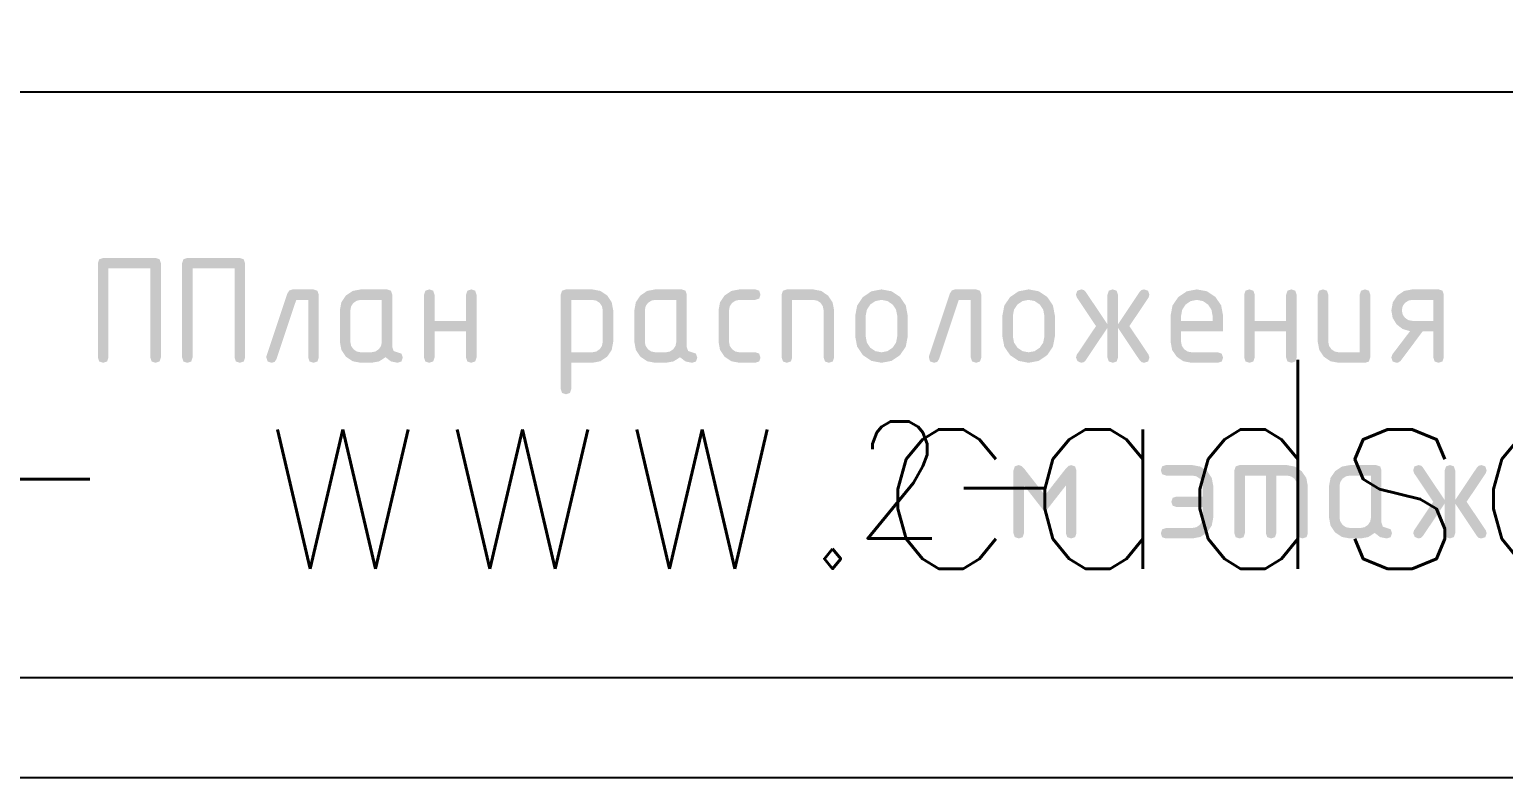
# Model space of a CAD drawing. Header units: millimetres. Extents: x 0 to 420, y 0 to 297.
# Drawn here: x 340.2 to 365.76, y 0 to 12.98 of the extents above; entities that cross this region are included whole.
import ezdxf

# ---------------------------------------------------------------- set-up
doc = ezdxf.new("R2010")
doc.units = ezdxf.units.MM
doc.layers.get('0').update_dxf_attribs({"linetype": 'CONTINUOUS'})
doc.styles.get("Standard").update_dxf_attribs({"font": 'STANDARD'})

# ---------------------------------------------------------------- blocks, each defined once
blk = doc.blocks.new('ABViewer')
at = {"color": 0, "true_color": 0x000001, "insert": (0, 0), "char_height": 0.05, "attachment_point": 1}
blk.add_mtext('ABViewer 16 trial version - www.cadsofttools.com', dxfattribs=at)

msp = doc.modelspace()

# ---------------------------------------------------------------- hatches: boundary and pattern name
at = {"true_color": 0x000007}
for points in [[(341.479603, 9.015169), (342.389108, 9.015169), (342.457321, 8.992431), (342.480059, 8.924219), (342.480059, 7.287109), (342.457321, 7.218896), (342.389108, 7.196159), (342.320896, 7.218896), (342.298158, 7.287109), (342.298158, 8.833268), (341.570554, 8.833268), (341.570554, 7.287109), (341.547816, 7.218896), (341.479603, 7.196159), (341.41139, 7.218896), (341.388653, 7.287109), (341.388653, 8.924219), (341.41139, 8.992431)], [(342.939307, 9.015169), (343.848812, 9.015169), (343.917025, 8.992431), (343.939762, 8.924219), (343.939762, 7.287109), (343.917025, 7.218896), (343.848812, 7.196159), (343.780599, 7.218896), (343.757861, 7.287109), (343.757861, 8.833268), (343.030257, 8.833268), (343.030257, 7.287109), (343.00752, 7.218896), (342.939307, 7.196159), (342.871094, 7.218896), (342.848356, 7.287109), (342.848356, 8.924219), (342.871094, 8.992431)], [(344.762812, 8.469466), (345.126614, 8.469466), (345.194827, 8.446728), (345.217565, 8.378515), (345.217565, 7.287109), (345.194827, 7.218896), (345.126614, 7.196159), (345.058401, 7.218896), (345.035664, 7.287109), (345.035664, 8.287565), (344.827856, 8.287565), (344.484448, 7.258446), (344.452685, 7.211593), (344.39901, 7.196159), (344.330797, 7.21931), (344.30806, 7.288763), (344.312469, 7.316324), (344.671862, 8.395052), (344.707002, 8.450862)], [(347.22549, 7.741862), (347.22549, 7.287109), (347.202753, 7.218896), (347.13454, 7.196159), (347.066327, 7.218896), (347.043589, 7.287109), (347.043589, 8.378515), (347.066327, 8.446728), (347.13454, 8.469466), (347.202753, 8.446728), (347.22549, 8.378515), (347.22549, 7.923763), (347.771193, 7.923763), (347.771193, 8.378515), (347.793931, 8.446728), (347.862144, 8.469466), (347.930357, 8.446728), (347.953094, 8.378515), (347.953094, 7.287109), (347.930357, 7.218896), (347.862144, 7.196159), (347.793931, 7.218896), (347.771193, 7.287109), (347.771193, 7.741862)], [(352.331623, 8.105664), (352.331623, 7.559961), (352.344921, 7.490576), (352.385091, 7.431528), (352.44414, 7.391358), (352.513524, 7.37806), (352.786376, 7.37806), (352.854589, 7.355322), (352.877326, 7.287109), (352.854589, 7.218896), (352.786376, 7.196159), (352.513524, 7.196159), (352.372482, 7.222341), (352.255004, 7.301441), (352.175905, 7.418919), (352.149722, 7.559961), (352.149722, 8.105664), (352.175905, 8.246706), (352.255004, 8.364184), (352.372482, 8.443076), (352.513524, 8.469466), (352.786376, 8.469466), (352.854589, 8.446728), (352.877326, 8.378515), (352.854589, 8.310303), (352.786376, 8.287565), (352.513524, 8.287565), (352.443244, 8.274336), (352.38454, 8.234648), (352.344853, 8.175944)], [(353.2445, 7.287109), (353.2445, 8.378515), (353.267238, 8.446728), (353.33545, 8.469466), (353.790203, 8.469466), (353.930281, 8.442732), (354.047621, 8.363081), (354.127271, 8.245741), (354.154005, 8.105664), (354.154005, 7.287109), (354.131267, 7.218896), (354.063055, 7.196159), (353.994842, 7.218896), (353.972104, 7.287109), (353.972104, 8.105664), (353.958944, 8.176426), (353.919739, 8.235199), (353.860965, 8.274405), (353.790203, 8.287565), (353.426401, 8.287565), (353.426401, 7.287109), (353.403663, 7.218896), (353.33545, 7.196159), (353.267238, 7.218896)], [(356.250905, 8.469466), (356.614707, 8.469466), (356.68292, 8.446728), (356.705657, 8.378515), (356.705657, 7.287109), (356.68292, 7.218896), (356.614707, 7.196159), (356.546494, 7.218896), (356.523756, 7.287109), (356.523756, 8.287565), (356.315948, 8.287565), (355.972541, 7.258446), (355.940777, 7.211593), (355.887103, 7.196159), (355.81889, 7.21931), (355.796152, 7.288763), (355.800562, 7.316324), (356.159954, 8.395052), (356.195094, 8.450862)], [(358.893507, 7.804149), (358.514822, 7.236397), (358.482576, 7.206149), (358.438755, 7.196159), (358.374814, 7.223168), (358.347804, 7.287109), (358.363238, 7.338372), (358.69507, 7.832812), (358.363238, 8.327804), (358.347804, 8.378515), (358.370542, 8.446728), (358.438755, 8.469466), (358.482576, 8.459544), (358.514822, 8.429778), (358.893507, 7.862027), (358.893507, 8.378515), (358.916245, 8.446728), (358.984458, 8.469466), (359.052671, 8.446728), (359.075408, 8.378515), (359.075408, 7.862027), (359.454644, 8.429778), (359.486408, 8.459544), (359.530161, 8.469466), (359.598374, 8.446728), (359.621112, 8.378515), (359.606229, 8.327804), (359.273846, 7.832812), (359.606229, 7.338372), (359.621112, 7.287109), (359.598374, 7.218896), (359.530161, 7.196159), (359.486408, 7.206149), (359.454644, 7.236397), (359.075408, 7.804149), (359.075408, 7.287109), (359.052671, 7.218896), (358.984458, 7.196159), (358.916245, 7.218896), (358.893507, 7.287109)], [(361.446283, 7.741862), (361.446283, 7.287109), (361.423546, 7.218896), (361.355333, 7.196159), (361.28712, 7.218896), (361.264382, 7.287109), (361.264382, 8.378515), (361.28712, 8.446728), (361.355333, 8.469466), (361.423546, 8.446728), (361.446283, 8.378515), (361.446283, 7.923763), (361.991986, 7.923763), (361.991986, 8.378515), (362.014724, 8.446728), (362.082937, 8.469466), (362.15115, 8.446728), (362.173887, 8.378515), (362.173887, 7.287109), (362.15115, 7.218896), (362.082937, 7.196159), (362.014724, 7.218896), (361.991986, 7.287109), (361.991986, 7.741862)], [(363.449714, 8.378515), (363.449714, 7.287109), (363.426976, 7.218896), (363.358763, 7.196159), (362.90401, 7.196159), (362.762968, 7.222341), (362.64549, 7.301441), (362.566391, 7.418919), (362.540208, 7.559961), (362.540208, 8.378515), (362.562946, 8.446728), (362.631159, 8.469466), (362.699372, 8.446728), (362.722109, 8.378515), (362.722109, 7.559961), (362.735407, 7.490576), (362.775577, 7.431528), (362.834626, 7.391358), (362.90401, 7.37806), (363.267812, 7.37806), (363.267812, 8.378515), (363.29055, 8.446728), (363.358763, 8.469466), (363.426976, 8.446728)], [(357.810009, 4.602784), (357.446207, 5.068561), (357.446207, 4.238982), (357.423469, 4.170769), (357.355256, 4.148032), (357.287043, 4.170769), (357.264306, 4.238982), (357.264306, 5.330388), (357.287043, 5.398601), (357.355256, 5.421339), (357.400731, 5.40687), (357.446207, 5.363461), (357.810009, 4.897684), (358.173811, 5.363461), (358.219286, 5.40687), (358.264761, 5.421339), (358.332974, 5.398601), (358.355712, 5.330388), (358.355712, 4.238982), (358.332974, 4.170769), (358.264761, 4.148032), (358.196549, 4.170769), (358.173811, 4.238982), (358.173811, 5.068561)], [(360.546391, 4.693735), (360.091638, 4.693735), (360.023425, 4.716472), (360.000688, 4.784685), (360.023425, 4.852898), (360.091638, 4.875636), (360.546391, 4.875636), (360.546391, 5.057537), (360.533231, 5.128299), (360.494025, 5.187072), (360.435252, 5.226278), (360.36449, 5.239438), (359.909737, 5.239438), (359.841524, 5.262176), (359.818787, 5.330388), (359.841524, 5.398601), (359.909737, 5.421339), (360.36449, 5.421339), (360.505532, 5.39495), (360.62301, 5.316057), (360.701903, 5.198579), (360.728292, 5.057537), (360.728292, 4.511834), (360.701903, 4.370792), (360.62301, 4.253314), (360.505532, 4.174214), (360.36449, 4.148032), (359.909737, 4.148032), (359.841524, 4.170769), (359.818787, 4.238982), (359.841524, 4.307195), (359.909737, 4.329933), (360.36449, 4.329933), (360.43477, 4.343162), (360.493474, 4.382849), (360.533162, 4.441554), (360.546391, 4.511834)], [(361.185563, 5.421339), (362.004118, 5.421339), (362.144196, 5.394605), (362.261536, 5.314954), (362.341186, 5.197614), (362.36792, 5.057537), (362.36792, 4.238982), (362.345182, 4.170769), (362.27697, 4.148032), (362.208757, 4.170769), (362.186019, 4.238982), (362.186019, 5.057537), (362.172859, 5.128299), (362.133654, 5.187072), (362.07488, 5.226278), (362.004118, 5.239438), (361.822217, 5.239438), (361.822217, 4.238982), (361.799479, 4.170769), (361.731266, 4.148032), (361.663054, 4.170769), (361.640316, 4.238982), (361.640316, 5.239438), (361.276514, 5.239438), (361.276514, 4.238982), (361.253776, 4.170769), (361.185563, 4.148032), (361.11735, 4.170769), (361.094613, 4.238982), (361.094613, 5.330388), (361.11735, 5.398601)], [(364.740771, 4.756022), (364.362086, 4.18827), (364.32984, 4.158022), (364.286019, 4.148032), (364.222078, 4.175041), (364.195068, 4.238982), (364.210502, 4.290245), (364.542334, 4.784685), (364.210502, 5.279677), (364.195068, 5.330388), (364.217806, 5.398601), (364.286019, 5.421339), (364.32984, 5.411417), (364.362086, 5.381651), (364.740771, 4.8139), (364.740771, 5.330388), (364.763509, 5.398601), (364.831722, 5.421339), (364.899935, 5.398601), (364.922672, 5.330388), (364.922672, 4.8139), (365.301908, 5.381651), (365.333672, 5.411417), (365.377425, 5.421339), (365.445638, 5.398601), (365.468375, 5.330388), (365.453493, 5.279677), (365.12111, 4.784685), (365.453493, 4.290245), (365.468375, 4.238982), (365.445638, 4.170769), (365.377425, 4.148032), (365.333672, 4.158022), (365.301908, 4.18827), (364.922672, 4.756022), (364.922672, 4.238982), (364.899935, 4.170769), (364.831722, 4.148032), (364.763509, 4.170769), (364.740771, 4.238982)]]:
    msp.add_hatch(color=0, dxfattribs=at).paths.add_polyline_path(points, flags=0)
h = msp.add_hatch(color=0, dxfattribs=at)
h.paths.add_polyline_path([(346.31149, 8.287565), (345.947688, 8.287565), (345.877408, 8.274336), (345.818703, 8.234648), (345.779016, 8.175944), (345.765787, 8.105664), (345.765787, 7.559961), (345.779085, 7.490576), (345.819255, 7.431528), (345.878304, 7.391358), (345.947688, 7.37806), (346.129589, 7.37806), (346.199869, 7.391289), (346.258573, 7.430976), (346.298261, 7.489681), (346.31149, 7.559961)], flags=0)
h.paths.add_polyline_path([(346.675292, 7.287109), (346.652554, 7.218896), (346.584341, 7.196159), (346.468862, 7.220205), (346.376533, 7.292621), (346.264223, 7.220205), (346.129589, 7.196159), (345.947688, 7.196159), (345.806646, 7.222341), (345.689168, 7.301441), (345.610068, 7.418919), (345.583886, 7.559961), (345.583886, 8.105664), (345.610068, 8.246706), (345.689168, 8.364184), (345.806646, 8.443076), (345.947688, 8.469466), (346.40244, 8.469466), (346.470653, 8.446728), (346.493391, 8.378515), (346.493391, 7.46901), (346.516129, 7.400797), (346.584341, 7.37806), (346.652554, 7.355322)], flags=0)
h = msp.add_hatch(color=0, dxfattribs=at)
h.paths.add_polyline_path([(349.414193, 8.378515), (349.43693, 8.446728), (349.505143, 8.469466), (349.959896, 8.469466), (350.100938, 8.443076), (350.218416, 8.364184), (350.297309, 8.246706), (350.323698, 8.105664), (350.323698, 7.559961), (350.297309, 7.419401), (350.218416, 7.301992), (350.100938, 7.222617), (349.959896, 7.196159), (349.596094, 7.196159), (349.596094, 6.741406), (349.573356, 6.673193), (349.505143, 6.650456), (349.43693, 6.673193), (349.414193, 6.741406)], flags=0)
h.paths.add_polyline_path([(349.596094, 8.287565), (349.596094, 7.37806), (349.959896, 7.37806), (350.030176, 7.391289), (350.08888, 7.430976), (350.128568, 7.489681), (350.141797, 7.559961), (350.141797, 8.105664), (350.128637, 8.176426), (350.089431, 8.235199), (350.030658, 8.274405), (349.959896, 8.287565)], flags=0)
h = msp.add_hatch(color=0, dxfattribs=at)
h.paths.add_polyline_path([(351.417623, 8.287565), (351.053821, 8.287565), (350.983541, 8.274336), (350.924837, 8.234648), (350.885149, 8.175944), (350.87192, 8.105664), (350.87192, 7.559961), (350.885218, 7.490576), (350.925388, 7.431528), (350.984437, 7.391358), (351.053821, 7.37806), (351.235722, 7.37806), (351.306002, 7.391289), (351.364706, 7.430976), (351.404394, 7.489681), (351.417623, 7.559961)], flags=0)
h.paths.add_polyline_path([(351.781425, 7.287109), (351.758687, 7.218896), (351.690475, 7.196159), (351.574995, 7.220205), (351.482666, 7.292621), (351.370356, 7.220205), (351.235722, 7.196159), (351.053821, 7.196159), (350.912779, 7.222341), (350.795301, 7.301441), (350.716202, 7.418919), (350.690019, 7.559961), (350.690019, 8.105664), (350.716202, 8.246706), (350.795301, 8.364184), (350.912779, 8.443076), (351.053821, 8.469466), (351.508574, 8.469466), (351.576786, 8.446728), (351.599524, 8.378515), (351.599524, 7.46901), (351.622262, 7.400797), (351.690475, 7.37806), (351.758687, 7.355322)], flags=0)
h = msp.add_hatch(color=0, dxfattribs=at)
h.paths.add_polyline_path([(354.520326, 7.650911), (354.520326, 8.014713), (354.553468, 8.189517), (354.653169, 8.336623), (354.800274, 8.436117), (354.975079, 8.469466), (355.151674, 8.436462), (355.298091, 8.337725), (355.396827, 8.191309), (355.429831, 8.014713), (355.429831, 7.650911), (355.396483, 7.476107), (355.296988, 7.329002), (355.149883, 7.2293), (354.975079, 7.196159), (354.800274, 7.2293), (354.653169, 7.329002), (354.553468, 7.476107)], flags=0)
h.paths.add_polyline_path([(355.24793, 7.650911), (355.24793, 8.014713), (355.227811, 8.119238), (355.168004, 8.207639), (355.079603, 8.267446), (354.975079, 8.287565), (354.870141, 8.267446), (354.782153, 8.207639), (354.72214, 8.119238), (354.702227, 8.014713), (354.702227, 7.650911), (354.722071, 7.545491), (354.781602, 7.457435), (354.869659, 7.397903), (354.975079, 7.37806), (355.079603, 7.397972), (355.168004, 7.457986), (355.227811, 7.545974)], flags=0)
h = msp.add_hatch(color=0, dxfattribs=at)
h.paths.add_polyline_path([(357.071978, 7.650911), (357.071978, 8.014713), (357.10512, 8.189517), (357.204821, 8.336623), (357.351927, 8.436117), (357.526731, 8.469466), (357.703326, 8.436462), (357.849743, 8.337725), (357.948479, 8.191309), (357.981483, 8.014713), (357.981483, 7.650911), (357.948135, 7.476107), (357.84864, 7.329002), (357.701535, 7.2293), (357.526731, 7.196159), (357.351927, 7.2293), (357.204821, 7.329002), (357.10512, 7.476107)], flags=0)
h.paths.add_polyline_path([(357.799582, 7.650911), (357.799582, 8.014713), (357.779463, 8.119238), (357.719656, 8.207639), (357.631255, 8.267446), (357.526731, 8.287565), (357.421793, 8.267446), (357.333805, 8.207639), (357.273792, 8.119238), (357.253879, 8.014713), (357.253879, 7.650911), (357.273723, 7.545491), (357.333254, 7.457435), (357.421311, 7.397903), (357.526731, 7.37806), (357.631255, 7.397972), (357.719656, 7.457986), (357.779463, 7.545974)], flags=0)
h = msp.add_hatch(color=0, dxfattribs=at)
h.paths.add_polyline_path([(360.443309, 8.287565), (360.338371, 8.267446), (360.250383, 8.207639), (360.19037, 8.119238), (360.170457, 8.014713), (360.170457, 7.923763), (360.71616, 7.923763), (360.71616, 8.014713), (360.696041, 8.119238), (360.636234, 8.207639), (360.547833, 8.267446)], flags=0)
h.paths.add_polyline_path([(360.170457, 7.741862), (360.170457, 7.559961), (360.183755, 7.490576), (360.223925, 7.431528), (360.282974, 7.391358), (360.352358, 7.37806), (360.807111, 7.37806), (360.875324, 7.355322), (360.898061, 7.287109), (360.875324, 7.218896), (360.807111, 7.196159), (360.352358, 7.196159), (360.211316, 7.222341), (360.093838, 7.301441), (360.014739, 7.418919), (359.988556, 7.559961), (359.988556, 8.014713), (360.021698, 8.189517), (360.121399, 8.336623), (360.268505, 8.436117), (360.443309, 8.469466), (360.619904, 8.436462), (360.766321, 8.337725), (360.865057, 8.191309), (360.898061, 8.014713), (360.898061, 7.741862)], flags=0)
h = msp.add_hatch(color=0, dxfattribs=at)
h.paths.add_polyline_path([(364.140149, 7.744618), (364.011647, 7.782376), (363.907536, 7.863129), (363.838841, 7.974681), (363.816034, 8.105664), (363.842217, 8.246706), (363.921317, 8.364184), (364.038794, 8.443076), (364.179836, 8.469466), (364.634589, 8.469466), (364.702802, 8.446728), (364.72554, 8.378515), (364.72554, 7.287109), (364.702802, 7.218896), (364.634589, 7.196159), (364.566376, 7.218896), (364.543639, 7.287109), (364.543639, 7.741862), (364.358981, 7.741862), (363.980297, 7.233641), (363.947982, 7.205391), (363.906985, 7.196159), (363.838772, 7.218896), (363.816034, 7.287109), (363.834224, 7.342231)], flags=0)
h.paths.add_polyline_path([(363.997935, 8.105664), (364.011233, 8.03628), (364.051403, 7.977231), (364.110452, 7.937061), (364.179836, 7.923763), (364.543639, 7.923763), (364.543639, 8.287565), (364.179836, 8.287565), (364.109557, 8.274336), (364.050852, 8.234648), (364.011165, 8.175944)], flags=0)
h = msp.add_hatch(color=0, dxfattribs=at)
h.paths.add_polyline_path([(363.462969, 5.239438), (363.099167, 5.239438), (363.028887, 5.226209), (362.970182, 5.186521), (362.930495, 5.127817), (362.917266, 5.057537), (362.917266, 4.511834), (362.930564, 4.44245), (362.970734, 4.383401), (363.029783, 4.343231), (363.099167, 4.329933), (363.281068, 4.329933), (363.351348, 4.343162), (363.410052, 4.382849), (363.44974, 4.441554), (363.462969, 4.511834)], flags=0)
h.paths.add_polyline_path([(363.826771, 4.238982), (363.804033, 4.170769), (363.73582, 4.148032), (363.620341, 4.172078), (363.528012, 4.244494), (363.415702, 4.172078), (363.281068, 4.148032), (363.099167, 4.148032), (362.958125, 4.174214), (362.840647, 4.253314), (362.761547, 4.370792), (362.735365, 4.511834), (362.735365, 5.057537), (362.761547, 5.198579), (362.840647, 5.316057), (362.958125, 5.39495), (363.099167, 5.421339), (363.553919, 5.421339), (363.622132, 5.398601), (363.64487, 5.330388), (363.64487, 4.420883), (363.667608, 4.35267), (363.73582, 4.329933), (363.804033, 4.307195)], flags=0)

# ---------------------------------------------------------------- linework, layer by layer
at = {"color": 0, "true_color": 0x000007}
for points in [[(0.211668, 0), (420.073667, 0), (420.073667, 296.925999), (0.211668, 296.925999)], [(7.239002, 1.735667), (418.338, 1.735667), (418.338, 295.190332), (7.239002, 295.190332)]]:
    msp.add_lwpolyline(points, close=True, dxfattribs=at)
for points in [[(336.973333, 11.895667), (418.338, 11.895667)], [(292.862, 1.735667), (418.338, 1.735667)]]:
    msp.add_lwpolyline(points, dxfattribs=at)

# ---------------------------------------------------------------- block references
at = {"color": 0, "true_color": 0x000000, "xscale": 72.47926, "yscale": 72.47926}
msp.add_blockref('ABViewer', (280.119667, 7.247926), dxfattribs=at)

# ---------------------------------------------------------------- texts
at = {"color": 0, "true_color": 0x000007, "insert": (354.499981, 6.178723), "char_height": 2.03069, "width": 2.48195434, "attachment_point": 1}
msp.add_mtext('2-', dxfattribs=at)

doc.saveas('drawing.dxf')
